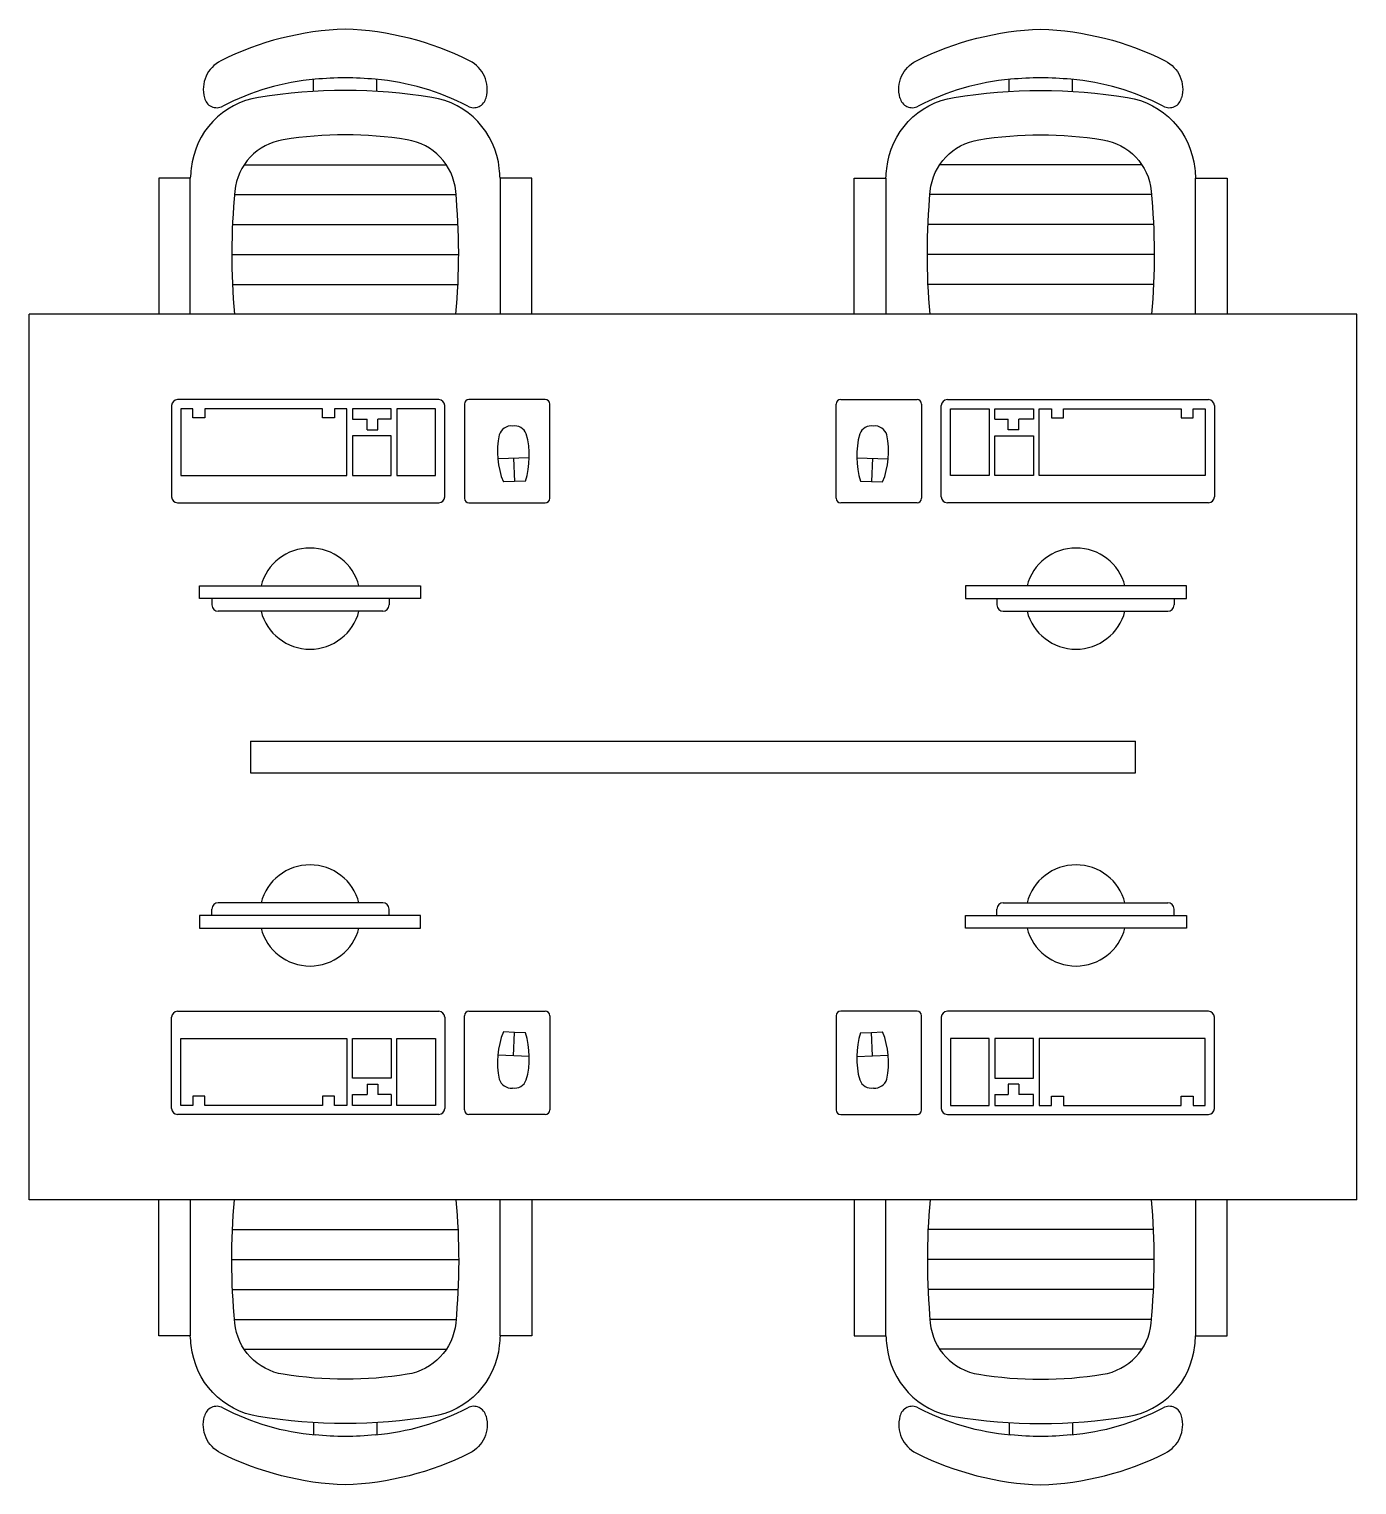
# Model space of a CAD drawing. Header units: millimetres. Extents: x -793.53 to -791.43, y 2683.34 to 2685.64.
import ezdxf

# ---------------------------------------------------------------- set-up
doc = ezdxf.new("R2010")
doc.units = ezdxf.units.MM
doc.header["$LTSCALE"] = 10
doc.layers.add('Móveis_estações', color=2, linetype='Continuous')

msp = doc.modelspace()

# ---------------------------------------------------------------- linework, layer by layer
at = {"layer": 'Móveis_estações'}
for p, q in [((-793.0788, 2685.5385), (-793.0788, 2685.5576)), ((-792.9788, 2685.5385), (-792.9788, 2685.5576)), ((-791.9788, 2685.5385), (-791.9788, 2685.5576)), ((-791.8788, 2685.5385), (-791.8788, 2685.5576)), ((-793.5288, 2683.786), (-793.5288, 2685.186)), ((-791.4288, 2685.186), (-793.5288, 2685.186)), ((-791.4288, 2683.786), (-791.4288, 2685.186)), ((-791.4288, 2683.786), (-793.5288, 2683.786)), ((-793.0788, 2683.4335), (-793.0788, 2683.4144)), ((-792.9788, 2683.4335), (-792.9788, 2683.4144)), ((-791.9788, 2683.4335), (-791.9788, 2683.4144)), ((-791.8788, 2683.4335), (-791.8788, 2683.4144))]:
    msp.add_line(p, q, dxfattribs=at)
at = {"layer": 'Móveis_estações', "color": 1}
for p, q in [((-793.1885, 2685.4226), (-792.869, 2685.4226)), ((-791.769, 2685.4226), (-792.0885, 2685.4226)), ((-793.204, 2685.3753), (-792.8535, 2685.3753)), ((-791.7535, 2685.3753), (-792.104, 2685.3753)), ((-793.2071, 2685.328), (-792.8504, 2685.328)), ((-791.7504, 2685.328), (-792.1071, 2685.328)), ((-793.2081, 2685.2807), (-792.8494, 2685.2807)), ((-791.7494, 2685.2807), (-792.1081, 2685.2807)), ((-793.207, 2685.2333), (-792.8505, 2685.2333)), ((-791.7505, 2685.2333), (-792.107, 2685.2333)), ((-793.3034, 2685.0416), (-793.3034, 2684.8976)), ((-792.881, 2685.0512), (-793.2938, 2685.0512)), ((-792.8714, 2684.8976), (-792.8714, 2685.0416)), ((-792.8402, 2685.0441), (-792.8402, 2684.8951)), ((-792.7125, 2685.0512), (-792.8331, 2685.0512)), ((-792.7054, 2684.8951), (-792.7054, 2685.0441)), ((-792.2521, 2684.8951), (-792.2521, 2685.0441)), ((-792.2451, 2685.0512), (-792.1244, 2685.0512)), ((-792.1173, 2685.0441), (-792.1173, 2684.8951)), ((-792.0861, 2684.8976), (-792.0861, 2685.0416)), ((-792.0765, 2685.0512), (-791.6637, 2685.0512)), ((-791.6541, 2685.0416), (-791.6541, 2684.8976)), ((-793.2698, 2685.0368), (-793.289, 2685.0368)), ((-793.289, 2685.0368), (-793.289, 2684.9312)), ((-793.2698, 2685.0224), (-793.2698, 2685.0368)), ((-793.2506, 2685.0224), (-793.2698, 2685.0224)), ((-793.0647, 2685.0368), (-793.2506, 2685.0368)), ((-793.2506, 2685.0368), (-793.2506, 2685.0224)), ((-793.0647, 2685.0224), (-793.0647, 2685.0368)), ((-793.0455, 2685.0224), (-793.0647, 2685.0224)), ((-793.0263, 2685.0368), (-793.0455, 2685.0368)), ((-793.0455, 2685.0368), (-793.0455, 2685.0224)), ((-793.0263, 2684.9312), (-793.0263, 2685.0368)), ((-793.0175, 2685.0368), (-793.0175, 2685.02)), ((-792.956, 2685.0368), (-793.0175, 2685.0368)), ((-793.0175, 2685.02), (-792.9939, 2685.02)), ((-792.9939, 2685.0031), (-792.9939, 2685.02)), ((-792.977, 2685.0031), (-792.977, 2685.02)), ((-792.956, 2685.02), (-792.977, 2685.02)), ((-792.956, 2685.02), (-792.956, 2685.0368)), ((-792.9473, 2685.0368), (-792.9473, 2684.9312)), ((-792.8858, 2685.0368), (-792.9473, 2685.0368)), ((-792.8858, 2684.9312), (-792.8858, 2685.0368)), ((-792.0717, 2684.9312), (-792.0717, 2685.0368)), ((-792.0717, 2685.0368), (-792.0103, 2685.0368)), ((-792.0103, 2685.0368), (-792.0103, 2684.9312)), ((-792.0015, 2685.02), (-792.0015, 2685.0368)), ((-792.0015, 2685.0368), (-791.94, 2685.0368)), ((-792.0015, 2685.02), (-791.9805, 2685.02)), ((-791.9805, 2685.0031), (-791.9805, 2685.02)), ((-791.9636, 2685.0031), (-791.9636, 2685.02)), ((-791.94, 2685.02), (-791.9636, 2685.02)), ((-791.94, 2685.0368), (-791.94, 2685.02)), ((-791.9312, 2684.9312), (-791.9312, 2685.0368)), ((-791.9312, 2685.0368), (-791.912, 2685.0368)), ((-791.912, 2685.0368), (-791.912, 2685.0224)), ((-791.912, 2685.0224), (-791.8928, 2685.0224)), ((-791.8928, 2685.0368), (-791.7069, 2685.0368)), ((-791.8928, 2685.0224), (-791.8928, 2685.0368)), ((-791.7069, 2685.0368), (-791.7069, 2685.0224)), ((-791.7069, 2685.0224), (-791.6877, 2685.0224)), ((-791.6877, 2685.0224), (-791.6877, 2685.0368)), ((-791.6877, 2685.0368), (-791.6685, 2685.0368)), ((-791.6685, 2685.0368), (-791.6685, 2684.9312)), ((-793.0175, 2684.9938), (-793.0175, 2684.9312)), ((-792.956, 2684.9938), (-793.0175, 2684.9938)), ((-792.9939, 2685.0031), (-792.977, 2685.0031)), ((-792.956, 2684.9312), (-792.956, 2684.9938)), ((-792.0015, 2684.9312), (-792.0015, 2684.9938)), ((-792.0015, 2684.9938), (-791.94, 2684.9938)), ((-791.9636, 2685.0031), (-791.9805, 2685.0031)), ((-791.94, 2684.9938), (-791.94, 2684.9312)), ((-792.7376, 2684.9593), (-792.7874, 2684.9576)), ((-792.7625, 2684.9585), (-792.7612, 2684.9215)), ((-792.2199, 2684.9593), (-792.1701, 2684.9576)), ((-792.195, 2684.9585), (-792.1963, 2684.9215)), ((-793.289, 2684.9312), (-793.0263, 2684.9312)), ((-793.0175, 2684.9312), (-792.956, 2684.9312)), ((-792.9473, 2684.9312), (-792.8858, 2684.9312)), ((-792.0103, 2684.9312), (-792.0717, 2684.9312)), ((-791.94, 2684.9312), (-792.0015, 2684.9312)), ((-791.6685, 2684.9312), (-791.9312, 2684.9312)), ((-792.7612, 2684.9215), (-792.7786, 2684.9209)), ((-792.7438, 2684.9221), (-792.7612, 2684.9215)), ((-792.2137, 2684.9221), (-792.1963, 2684.9215)), ((-792.1963, 2684.9215), (-792.1789, 2684.9209)), ((-793.2938, 2684.888), (-792.881, 2684.888)), ((-792.8331, 2684.888), (-792.7125, 2684.888)), ((-792.1244, 2684.888), (-792.2451, 2684.888)), ((-791.6637, 2684.888), (-792.0765, 2684.888)), ((-793.2595, 2684.7365), (-793.2595, 2684.7565)), ((-793.2595, 2684.7565), (-792.9095, 2684.7565)), ((-792.9095, 2684.7565), (-792.9095, 2684.7365)), ((-792.048, 2684.7565), (-792.048, 2684.7365)), ((-791.698, 2684.7565), (-792.048, 2684.7565)), ((-791.698, 2684.7365), (-791.698, 2684.7565)), ((-792.9095, 2684.7365), (-793.2595, 2684.7365)), ((-793.2395, 2684.7365), (-793.2395, 2684.7265)), ((-792.9695, 2684.7165), (-793.2295, 2684.7165)), ((-792.9595, 2684.7365), (-792.9595, 2684.7265)), ((-792.048, 2684.7365), (-791.698, 2684.7365)), ((-791.998, 2684.7365), (-791.998, 2684.7265)), ((-791.988, 2684.7165), (-791.728, 2684.7165)), ((-791.718, 2684.7365), (-791.718, 2684.7265)), ((-793.1788, 2684.511), (-791.7788, 2684.511)), ((-793.1788, 2684.511), (-793.1788, 2684.461)), ((-791.7788, 2684.461), (-791.7788, 2684.511)), ((-793.1788, 2684.461), (-791.7788, 2684.461)), ((-792.9695, 2684.2555), (-793.2295, 2684.2555)), ((-791.988, 2684.2555), (-791.728, 2684.2555)), ((-792.9095, 2684.2355), (-793.2595, 2684.2355)), ((-793.2595, 2684.2355), (-793.2595, 2684.2155)), ((-793.2395, 2684.2355), (-793.2395, 2684.2455)), ((-792.9595, 2684.2355), (-792.9595, 2684.2455)), ((-792.9095, 2684.2155), (-792.9095, 2684.2355)), ((-792.048, 2684.2155), (-792.048, 2684.2355)), ((-792.048, 2684.2355), (-791.698, 2684.2355)), ((-791.998, 2684.2355), (-791.998, 2684.2455)), ((-791.718, 2684.2355), (-791.718, 2684.2455)), ((-791.698, 2684.2355), (-791.698, 2684.2155)), ((-793.2595, 2684.2155), (-792.9095, 2684.2155)), ((-791.698, 2684.2155), (-792.048, 2684.2155)), ((-793.3034, 2683.9304), (-793.3034, 2684.0744)), ((-793.2938, 2684.084), (-792.881, 2684.084)), ((-792.8714, 2684.0744), (-792.8714, 2683.9304)), ((-792.8402, 2683.9279), (-792.8402, 2684.0769)), ((-792.8331, 2684.084), (-792.7125, 2684.084)), ((-792.7054, 2684.0769), (-792.7054, 2683.9279)), ((-792.2521, 2684.0769), (-792.2521, 2683.9279)), ((-792.1244, 2684.084), (-792.2451, 2684.084)), ((-792.1173, 2683.9279), (-792.1173, 2684.0769)), ((-792.0861, 2684.0744), (-792.0861, 2683.9304)), ((-791.6637, 2684.084), (-792.0765, 2684.084)), ((-791.6541, 2683.9304), (-791.6541, 2684.0744)), ((-792.7612, 2684.0506), (-792.7786, 2684.0512)), ((-792.7625, 2684.0136), (-792.7612, 2684.0506)), ((-792.7438, 2684.05), (-792.7612, 2684.0506)), ((-792.2137, 2684.05), (-792.1963, 2684.0506)), ((-792.1963, 2684.0506), (-792.1789, 2684.0512)), ((-792.195, 2684.0136), (-792.1963, 2684.0506)), ((-793.289, 2683.9352), (-793.289, 2684.0408)), ((-793.289, 2684.0408), (-793.0263, 2684.0408)), ((-793.0263, 2684.0408), (-793.0263, 2683.9352)), ((-793.0175, 2683.9783), (-793.0175, 2684.0408)), ((-793.0175, 2684.0408), (-792.956, 2684.0408)), ((-792.956, 2684.0408), (-792.956, 2683.9783)), ((-792.9473, 2683.9352), (-792.9473, 2684.0408)), ((-792.9473, 2684.0408), (-792.8858, 2684.0408)), ((-792.8858, 2684.0408), (-792.8858, 2683.9352)), ((-792.0103, 2684.0408), (-792.0717, 2684.0408)), ((-792.0717, 2684.0408), (-792.0717, 2683.9352)), ((-792.0103, 2683.9352), (-792.0103, 2684.0408)), ((-791.94, 2684.0408), (-792.0015, 2684.0408)), ((-792.0015, 2684.0408), (-792.0015, 2683.9783)), ((-791.94, 2683.9783), (-791.94, 2684.0408)), ((-791.6685, 2684.0408), (-791.9312, 2684.0408)), ((-791.9312, 2684.0408), (-791.9312, 2683.9352)), ((-791.6685, 2683.9352), (-791.6685, 2684.0408)), ((-792.7376, 2684.0127), (-792.7874, 2684.0145)), ((-792.2199, 2684.0127), (-792.1701, 2684.0145)), ((-792.956, 2683.9783), (-793.0175, 2683.9783)), ((-792.9939, 2683.9689), (-792.977, 2683.9689)), ((-792.9939, 2683.9689), (-792.9939, 2683.9521)), ((-792.977, 2683.9689), (-792.977, 2683.9521)), ((-792.0015, 2683.9783), (-791.94, 2683.9783)), ((-791.9636, 2683.9689), (-791.9805, 2683.9689)), ((-791.9805, 2683.9689), (-791.9805, 2683.9521)), ((-791.9636, 2683.9689), (-791.9636, 2683.9521)), ((-793.2698, 2683.9352), (-793.289, 2683.9352)), ((-793.2506, 2683.9496), (-793.2698, 2683.9496)), ((-793.2698, 2683.9496), (-793.2698, 2683.9352)), ((-793.2506, 2683.9352), (-793.2506, 2683.9496)), ((-793.0647, 2683.9352), (-793.2506, 2683.9352)), ((-793.0455, 2683.9496), (-793.0647, 2683.9496)), ((-793.0647, 2683.9496), (-793.0647, 2683.9352)), ((-793.0455, 2683.9352), (-793.0455, 2683.9496)), ((-793.0263, 2683.9352), (-793.0455, 2683.9352)), ((-793.0175, 2683.9352), (-793.0175, 2683.9521)), ((-793.0175, 2683.9521), (-792.9939, 2683.9521)), ((-792.956, 2683.9352), (-793.0175, 2683.9352)), ((-792.956, 2683.9521), (-792.977, 2683.9521)), ((-792.956, 2683.9521), (-792.956, 2683.9352)), ((-792.8858, 2683.9352), (-792.9473, 2683.9352)), ((-792.0717, 2683.9352), (-792.0103, 2683.9352)), ((-792.0015, 2683.9521), (-792.0015, 2683.9352)), ((-792.0015, 2683.9521), (-791.9805, 2683.9521)), ((-792.0015, 2683.9352), (-791.94, 2683.9352)), ((-791.94, 2683.9521), (-791.9636, 2683.9521)), ((-791.94, 2683.9352), (-791.94, 2683.9521)), ((-791.9312, 2683.9352), (-791.912, 2683.9352)), ((-791.912, 2683.9352), (-791.912, 2683.9496)), ((-791.912, 2683.9496), (-791.8928, 2683.9496)), ((-791.8928, 2683.9496), (-791.8928, 2683.9352)), ((-791.8928, 2683.9352), (-791.7069, 2683.9352)), ((-791.7069, 2683.9352), (-791.7069, 2683.9496)), ((-791.7069, 2683.9496), (-791.6877, 2683.9496)), ((-791.6877, 2683.9496), (-791.6877, 2683.9352)), ((-791.6877, 2683.9352), (-791.6685, 2683.9352)), ((-792.881, 2683.9208), (-793.2938, 2683.9208)), ((-792.7125, 2683.9208), (-792.8331, 2683.9208)), ((-792.2451, 2683.9208), (-792.1244, 2683.9208)), ((-792.0765, 2683.9208), (-791.6637, 2683.9208)), ((-793.207, 2683.7387), (-792.8505, 2683.7387)), ((-791.7505, 2683.7387), (-792.107, 2683.7387)), ((-793.2081, 2683.6914), (-792.8494, 2683.6914)), ((-791.7494, 2683.6914), (-792.1081, 2683.6914)), ((-793.2071, 2683.6441), (-792.8504, 2683.6441)), ((-791.7504, 2683.6441), (-792.1071, 2683.6441)), ((-793.204, 2683.5968), (-792.8535, 2683.5968)), ((-791.7535, 2683.5968), (-792.104, 2683.5968)), ((-793.1885, 2683.5494), (-792.869, 2683.5494)), ((-791.769, 2683.5494), (-792.0885, 2683.5494))]:
    msp.add_line(p, q, dxfattribs=at)
at = {"layer": 'Móveis_estações'}
for points in [[(-792.8061, 2685.5284, 0.35992), (-792.8321, 2685.5869, 0.10805), (-793.0288, 2685.637, 0.10805), (-793.2254, 2685.5869, 0.35992), (-793.2514, 2685.5284)], [(-792.1514, 2685.5284, -0.35992), (-792.1254, 2685.5869, -0.10805), (-791.9288, 2685.637, -0.10805), (-791.7321, 2685.5869, -0.35992), (-791.7061, 2685.5284)], [(-793.1657, 2685.5291, 0.340817), (-793.2724, 2685.4164, 0.002688), (-793.2738, 2685.4012, 0.328643)], [(-792.7838, 2685.4012, 0.002688), (-792.7851, 2685.4164, 0.340817), (-792.8918, 2685.5291, 0.07931), (-793.1657, 2685.5291, 0.340817)], [(-792.1738, 2685.4012, -0.002688), (-792.1724, 2685.4164, -0.340817), (-792.0657, 2685.5291, -0.07931), (-791.7918, 2685.5291, -0.340817)], [(-791.7918, 2685.5291, -0.340817), (-791.6851, 2685.4164, -0.002688), (-791.6838, 2685.4012, -0.328643)], [(-792.8536, 2685.186, 0.045416), (-792.854, 2685.381, 0.340817), (-792.9308, 2685.4621, 0.079866), (-793.1267, 2685.4621, 0.340817), (-793.2035, 2685.381, 0.045416), (-793.2039, 2685.186, 0.045416)], [(-792.1039, 2685.186, -0.045416), (-792.1035, 2685.381, -0.340817), (-792.0267, 2685.4621, -0.079866), (-791.8308, 2685.4621, -0.340817), (-791.754, 2685.381, -0.045416), (-791.7536, 2685.186, -0.045416)], [(-792.8536, 2683.786, -0.045416), (-792.854, 2683.591, -0.340817), (-792.9308, 2683.5099, -0.079866), (-793.1267, 2683.5099, -0.340817), (-793.2035, 2683.591, -0.045416), (-793.2039, 2683.786, -0.045416)], [(-792.1039, 2683.786, 0.045416), (-792.1035, 2683.591, 0.340817), (-792.0267, 2683.5099, 0.079866), (-791.8308, 2683.5099, 0.340817), (-791.754, 2683.591, 0.045416), (-791.7536, 2683.786, 0.045416)], [(-793.1657, 2683.443, -0.340817), (-793.2724, 2683.5556, -0.002688), (-793.2738, 2683.5708, -0.328643)], [(-792.7838, 2683.5708, -0.002688), (-792.7851, 2683.5556, -0.340817), (-792.8918, 2683.443, -0.07931), (-793.1657, 2683.443, -0.340817)], [(-792.1738, 2683.5708, 0.002688), (-792.1724, 2683.5556, 0.340817), (-792.0657, 2683.443, 0.07931), (-791.7918, 2683.443, 0.340817)], [(-791.7918, 2683.443, 0.340817), (-791.6851, 2683.5556, 0.002688), (-791.6838, 2683.5708, 0.328643)], [(-792.8061, 2683.4436, -0.35992), (-792.8321, 2683.3852, -0.10805), (-793.0288, 2683.3351, -0.10805), (-793.2254, 2683.3852, -0.35992), (-793.2514, 2683.4436)], [(-792.1514, 2683.4436, 0.35992), (-792.1254, 2683.3852, 0.10805), (-791.9288, 2683.3351, 0.10805), (-791.7321, 2683.3852, 0.35992), (-791.7061, 2683.4436)]]:
    msp.add_lwpolyline(points, format="xyb", dxfattribs=at)
for points in [[(-793.2738, 2685.186), (-793.2738, 2685.4012), (-793.3238, 2685.4012), (-793.3238, 2685.186)], [(-792.7338, 2685.186), (-792.7338, 2685.4012), (-792.7838, 2685.4012), (-792.7838, 2685.186)], [(-792.2238, 2685.186), (-792.2238, 2685.4012), (-792.1738, 2685.4012), (-792.1738, 2685.186)], [(-791.6838, 2685.186), (-791.6838, 2685.4012), (-791.6338, 2685.4012), (-791.6338, 2685.186)], [(-793.2738, 2683.786), (-793.2738, 2683.5708), (-793.3238, 2683.5708), (-793.3238, 2683.786)], [(-792.7338, 2683.786), (-792.7338, 2683.5708), (-792.7838, 2683.5708), (-792.7838, 2683.786)], [(-792.2238, 2683.786), (-792.2238, 2683.5708), (-792.1738, 2683.5708), (-792.1738, 2683.786)], [(-791.6838, 2683.786), (-791.6838, 2683.5708), (-791.6338, 2683.5708), (-791.6338, 2683.786)]]:
    msp.add_lwpolyline(points, dxfattribs=at)
for centre, radius, start, end in [((-793.0449, 2685.1771), 0.3818, 94.7148, 117.7352), ((-793.0288, 2685.0647), 0.4952, 84.4899, 95.5101), ((-793.0126, 2685.1771), 0.3818, 62.2648, 85.2852), ((-791.9449, 2685.1771), 0.3818, 94.7148, 117.7352), ((-791.9288, 2685.0647), 0.4952, 84.4899, 95.5101), ((-791.9126, 2685.1771), 0.3818, 62.2648, 85.2852), ((-793.2319, 2685.5327), 0.02, 192.3844, 297.7352), ((-792.8256, 2685.5327), 0.02, 242.2648, 347.6156), ((-792.1319, 2685.5327), 0.02, 192.3844, 297.7352), ((-791.7256, 2685.5327), 0.02, 242.2648, 347.6156), ((-793.2319, 2683.4393), 0.02, 62.2648, 167.6156), ((-793.0449, 2683.7949), 0.3818, 242.2648, 265.2852), ((-793.0126, 2683.7949), 0.3818, 274.7148, 297.7352), ((-792.8256, 2683.4393), 0.02, 12.3844, 117.7352), ((-792.1319, 2683.4393), 0.02, 62.2648, 167.6156), ((-791.9449, 2683.7949), 0.3818, 242.2648, 265.2852), ((-791.9126, 2683.7949), 0.3818, 274.7148, 297.7352), ((-791.7256, 2683.4393), 0.02, 12.3844, 117.7352), ((-793.0288, 2683.9074), 0.4952, 264.4899, 275.5101), ((-791.9288, 2683.9074), 0.4952, 264.4899, 275.5101)]:
    msp.add_arc(centre, radius, start, end, dxfattribs=at)
at = {"layer": 'Móveis_estações', "color": 1}
for centre, radius, start, end in [((-793.2938, 2685.0416), 0.0096, 90, 180), ((-792.881, 2685.0416), 0.0096, 360, 90), ((-792.8331, 2685.0441), 0.0071, 90, 180), ((-792.7125, 2685.0441), 0.0071, 360, 90), ((-792.2451, 2685.0441), 0.0071, 90, 180), ((-792.1244, 2685.0441), 0.0071, 0, 90), ((-792.0765, 2685.0416), 0.0096, 90, 180), ((-791.6637, 2685.0416), 0.0096, 360, 90), ((-792.6584, 2684.9691), 0.1296, 168.3408, 201.8486), ((-792.7664, 2684.9899), 0.0196, 83.9723, 164.1622), ((-792.7609, 2684.9901), 0.0196, 19.8936, 100.0835), ((-792.8672, 2684.9617), 0.1296, 342.2072, 15.7149), ((-792.0903, 2684.9617), 0.1296, 164.2851, 197.7928), ((-792.1966, 2684.9901), 0.0196, 79.9165, 160.1064), ((-792.1911, 2684.9899), 0.0196, 15.8378, 96.0277), ((-792.2991, 2684.9691), 0.1296, 338.1514, 11.6592), ((-793.2938, 2684.8976), 0.0096, 180, 270), ((-792.881, 2684.8976), 0.0096, 270, 0), ((-792.8331, 2684.8951), 0.0071, 180, 270), ((-792.7125, 2684.8951), 0.0071, 270, 0), ((-792.2451, 2684.8951), 0.0071, 180, 270), ((-792.1244, 2684.8951), 0.0071, 270, 0), ((-792.0765, 2684.8976), 0.0096, 180, 270), ((-791.6637, 2684.8976), 0.0096, 270, 0), ((-793.0845, 2684.7365), 0.08, 14.4775, 165.5225), ((-791.873, 2684.7365), 0.08, 14.4775, 165.5225), ((-793.2295, 2684.7265), 0.01, 180, 270), ((-793.0845, 2684.7365), 0.08, 194.4775, 345.5225), ((-792.9695, 2684.7265), 0.01, 270, 0), ((-791.988, 2684.7265), 0.01, 180, 270), ((-791.873, 2684.7365), 0.08, 194.4775, 345.5225), ((-791.728, 2684.7265), 0.01, 270, 0), ((-793.0845, 2684.2355), 0.08, 14.4775, 165.5225), ((-791.873, 2684.2355), 0.08, 14.4775, 165.5225), ((-793.2295, 2684.2455), 0.01, 90, 180), ((-792.9695, 2684.2455), 0.01, 0, 90), ((-791.988, 2684.2455), 0.01, 90, 180), ((-791.728, 2684.2455), 0.01, 0, 90), ((-793.0845, 2684.2355), 0.08, 194.4775, 345.5225), ((-791.873, 2684.2355), 0.08, 194.4775, 345.5225), ((-793.2938, 2684.0744), 0.0096, 90, 180), ((-792.881, 2684.0744), 0.0096, 360, 90), ((-792.8331, 2684.0769), 0.0071, 90, 180), ((-792.7125, 2684.0769), 0.0071, 360, 90), ((-792.2451, 2684.0769), 0.0071, 90, 180), ((-792.1244, 2684.0769), 0.0071, 360, 90), ((-792.0765, 2684.0744), 0.0096, 90, 180), ((-791.6637, 2684.0744), 0.0096, 360, 90), ((-792.6584, 2684.003), 0.1296, 158.1514, 191.6592), ((-792.8672, 2684.0104), 0.1296, 344.2851, 17.7928), ((-792.0903, 2684.0104), 0.1296, 162.2072, 195.7149), ((-792.2991, 2684.003), 0.1296, 348.3408, 21.8486), ((-792.7664, 2683.9821), 0.0196, 195.8378, 276.0277), ((-792.7609, 2683.982), 0.0196, 259.9165, 340.1064), ((-792.1966, 2683.982), 0.0196, 199.8936, 280.0835), ((-792.1911, 2683.9821), 0.0196, 263.9723, 344.1622), ((-793.2938, 2683.9304), 0.0096, 180, 270), ((-792.881, 2683.9304), 0.0096, 270, 0), ((-792.8331, 2683.9279), 0.0071, 180, 270), ((-792.7125, 2683.9279), 0.0071, 270, 0), ((-792.2451, 2683.9279), 0.0071, 180, 270), ((-792.1244, 2683.9279), 0.0071, 270, 360), ((-792.0765, 2683.9304), 0.0096, 180, 270), ((-791.6637, 2683.9304), 0.0096, 270, 0)]:
    msp.add_arc(centre, radius, start, end, dxfattribs=at)

doc.saveas('drawing.dxf')
